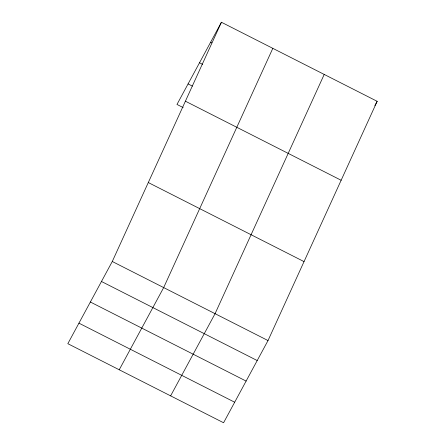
<?xml version="1.0" encoding="UTF-8"?>
<svg xmlns="http://www.w3.org/2000/svg" width="445" height="445" viewBox="0 0 445 445"><rect width="100%" height="100%" fill="white"/><g stroke="black" fill="none" stroke-linecap="round" stroke-linejoin="round"><path stroke-width="0.67" d="M112.279 261.493L221.421 22.25L377.165 101.315L268.018 340.559L223.579 422.75L67.835 343.685L112.279 261.493L268.018 340.559M272.818 48.344L163.671 287.587L119.232 369.778M324.21 74.432L215.069 313.675L170.624 395.866M221.421 22.25L176.982 104.442L183.173 107.584M374.868 105.554L377.165 101.315M210.613 42.242L211.848 42.87M199.516 62.767L202.609 64.341M188.079 83.916L192.412 86.119M185.404 101.199L341.148 180.264M148.296 182.545L304.035 261.61M101.466 281.485L257.21 360.55M90.368 302.01L246.113 381.076M78.937 323.159L234.676 402.224"/></g></svg>
